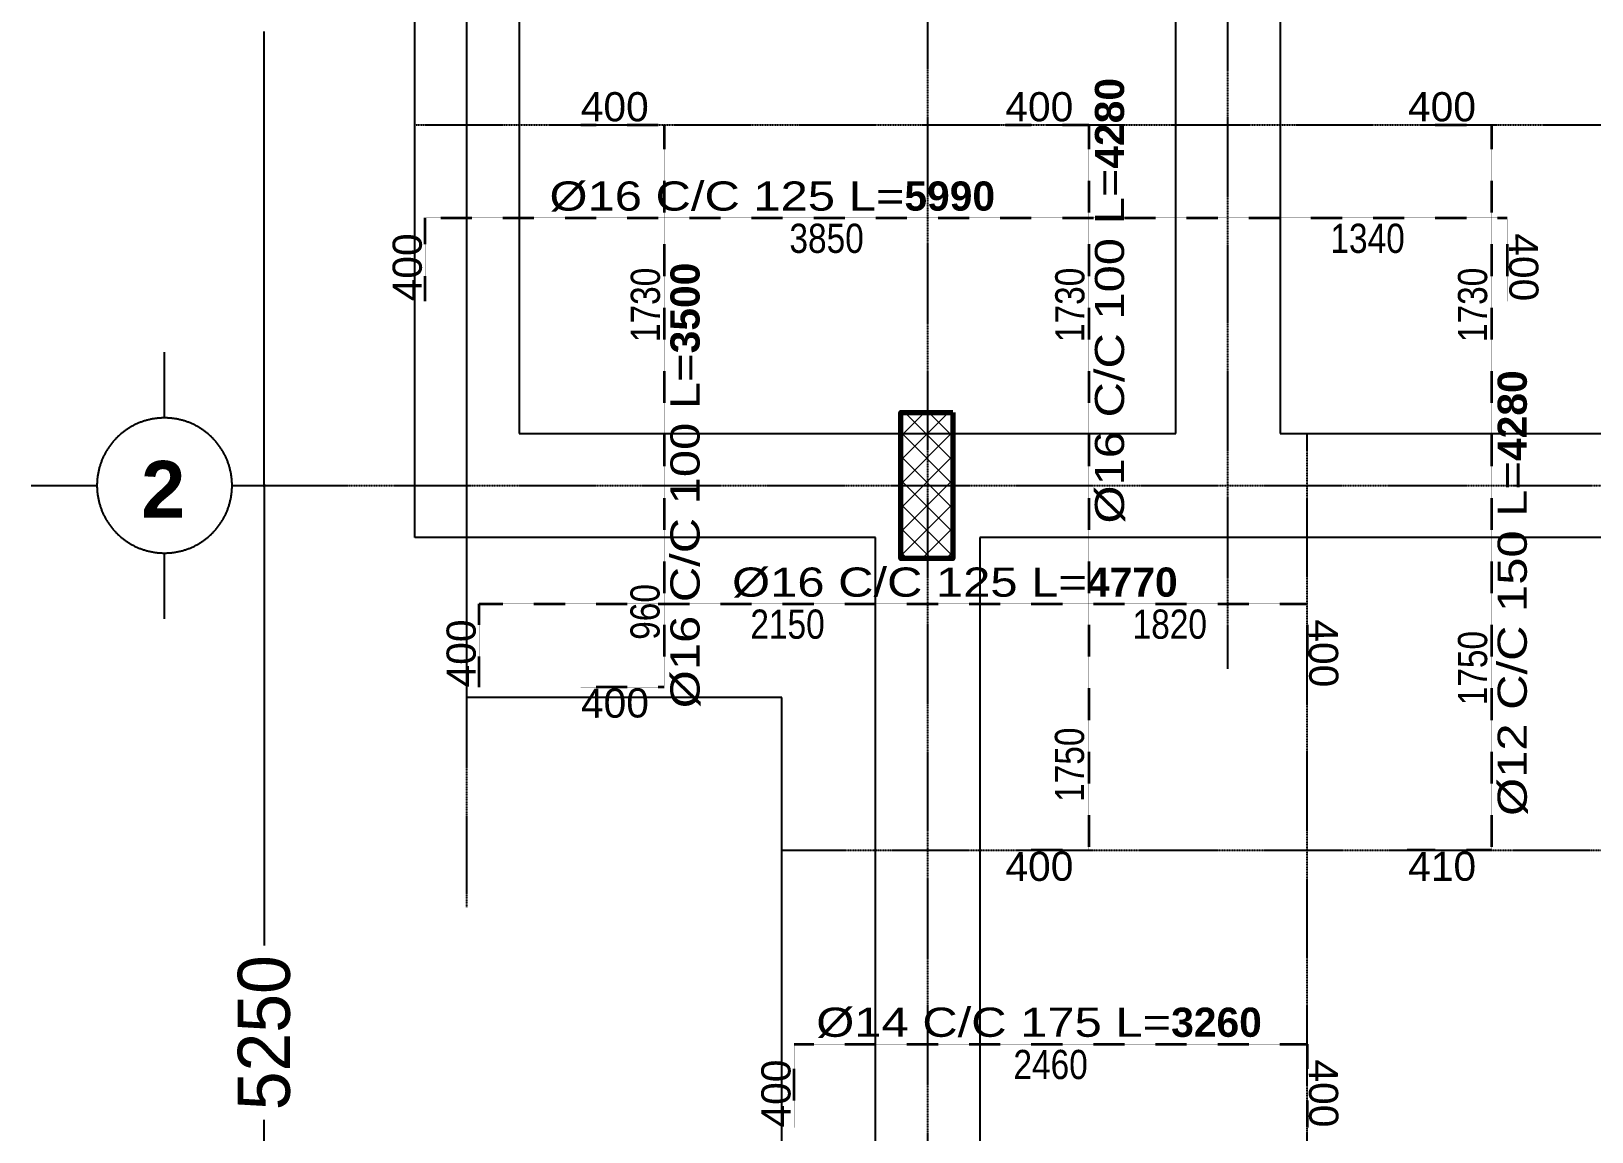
# Model space of a CAD drawing. Header units: millimetres. Extents: x 2103 to 24010, y 2231 to 32064.
# Drawn here: x 2103 to 9589, y 20150 to 25429 of the extents above; entities that cross this region are included whole.
import ezdxf
from ezdxf.enums import TextEntityAlignment as Align

# ---------------------------------------------------------------- set-up
doc = ezdxf.new("R2010")
doc.units = ezdxf.units.MM
for name, pattern in [('CENTER', [2, 1.25, -0.25, 0.25, -0.25]), ('CENTERX2', [4, 2.5, -0.5, 0.5, -0.5]), ('HIDDEN', [0.375, 0.25, -0.125])]:
    doc.linetypes.add(name, pattern=pattern)
for name, color, linetype, lineweight in [('A- Hatch', 8, 'Continuous', 0), ('A-Axis', 250, 'CENTER', 13), ('BAR N', 104, 'HIDDEN', 35), ('DIM2', 8, 'Continuous', 0), ('Structural - Bearing_Pen_No__1', 7, 'Continuous', 13)]:
    doc.layers.add(name, color=color, linetype=linetype, lineweight=lineweight)
for name, color, linetype in [('AXIS', 252, 'CENTER'), ('ConcreteEdges', 3, 'Continuous'), ('DIM', 1, 'Continuous'), ('GRIDLINES', 9, 'Continuous'), ('TEXT', 2, 'Continuous'), ('TREES', 3, 'Continuous')]:
    doc.layers.add(name, color=color, linetype=linetype)
doc.styles.add('GENERATED_STYLE_1', font='')
doc.styles.add('style5', font='')
doc.styles.add('yonas', font='')
doc.styles.get('GENERATED_STYLE_1').set_extended_font_data('Arial', bold=True)
doc.styles.get('style5').set_extended_font_data('Tempus Sans ITC')
doc.styles.get('yonas').set_extended_font_data('Tw Cen MT')
doc.dimstyles.new('detail 20', dxfattribs={"dimtxt": 200, "dimasz": 3, "dimexe": 7, "dimexo": 7, "dimgap": 5, "dimtad": 0, "dimtoh": 1, "dimdec": 0, "dimzin": 0, "dimdsep": 46, "dimtxsty": 'yonas', "dimblk": 'ARCHTICK', "dimcen": 0.03, "dimdle": 7, "dimclrd": 13, "dimclrt": 1, "dimadec": 0, "dimazin": 0, "dimtfac": 1, "dimtdec": 0, "dimtofl": 0, "dimtmove": 0, "dimatfit": 3, "dimldrblk": 'ARCHTICK', "dimfxl": 10, "dimfxlon": 1, "dimtolj": 1, "dimtzin": 0, "dimarcsym": 1})
doc.dimstyles.new('DIM 25. Beam', dxfattribs={"dimtxt": 140, "dimasz": 75, "dimexe": 75, "dimexo": 20, "dimgap": 20, "dimtad": 1, "dimdec": 0, "dimrnd": 10, "dimzin": 0, "dimdsep": 46, "dimtxsty": 'style5', "dimblk": 'OBLIQUE', "dimcen": 0, "dimdle": 75, "dimse1": 1, "dimse2": 1, "dimsd1": 1, "dimsd2": 1, "dimclrd": 1, "dimclre": 1, "dimclrt": 2, "dimadec": 0, "dimazin": 0, "dimtfac": 1, "dimtdec": 0, "dimtix": 1, "dimtmove": 2, "dimatfit": 2, "dimldrblk": 'OPEN', "dimfxl": 75, "dimtolj": 1, "dimtzin": 0, "dimarcsym": 0})

# ---------------------------------------------------------------- blocks, each defined once
blk = doc.blocks.new('A$C56383B53')
at = {"layer": 'AXIS', "linetype": 'CENTERX2', "ltscale": 300}
for p, q in [((9.94, 42.4), (9.94, 71.61)), ((-20.06, 12.4), (-49.26, 12.4)), ((69.15, 12.4), (39.94, 12.4)), ((9.94, -46.8), (9.94, -17.6))]:
    blk.add_line(p, q, dxfattribs=at)
blk.add_circle((9.94, 12.4), 30, dxfattribs=at)
at = {"layer": 'Structural - Bearing_Pen_No__1', "style": 'GENERATED_STYLE_1'}
blk.add_attdef('5', text='', height=25.2, dxfattribs=at).set_placement((0, -9.47), align=Align.BOTTOM_LEFT)
blk = doc.blocks.new('_ArchTick')
at = {"color": 0, "linetype": 'ByBlock', "const_width": 0.15}
blk.add_lwpolyline([(-0.5, -0.5), (0.5, 0.5)], dxfattribs=at)
blk = doc.blocks.new('*D496')
at = {"layer": 'Defpoints', "color": 0}
for p in [(3141.9, 28439.9), (3220.5, 23249.9), (3220.5, 23249.9)]:
    blk.add_point(p, dxfattribs=at)
at = {"layer": 'DIM2', "color": 7, "lineweight": -2, "ltscale": 10}
for p, q in [((3220.5, 28446.9), (3220.5, 26262.9)), ((3220.5, 23242.9), (3220.5, 25426.9))]:
    blk.add_line(p, q, dxfattribs=at)
at = {"layer": 'DIM2', "color": 0, "lineweight": -2, "ltscale": 10}
for p, q in [((3210.5, 28439.9), (3227.5, 28439.9)), ((3227.5, 23249.9), (3227.5, 23249.9))]:
    blk.add_line(p, q, dxfattribs=at)
at = {"layer": 'DIM2', "color": 7, "lineweight": -2, "xscale": 3, "yscale": 3, "zscale": 3}
for p, rotation in [((3220.5, 28439.9), 90), ((3220.5, 23249.9), 270)]:
    blk.add_blockref('_ArchTick', p, dxfattribs=dict(at, rotation=rotation))
at = {"layer": 'DIM2', "color": 7, "lineweight": 25, "insert": (3220.5, 25844.9), "char_height": 250, "attachment_point": 5, "rotation": 90, "style": 'yonas'}
blk.add_mtext('\\A1;5190', dxfattribs=at)
blk = doc.blocks.new('*D497')
at = {"layer": 'Defpoints', "color": 0}
for p in [(3220.5, 23249.9), (3220.5, 17999.9), (3220.5, 17999.9)]:
    blk.add_point(p, dxfattribs=at)
at = {"layer": 'DIM2', "color": 7, "lineweight": -2, "ltscale": 10}
for p, q in [((3220.5, 23256.9), (3220.5, 21042.9)), ((3220.5, 17992.9), (3220.5, 20206.9))]:
    blk.add_line(p, q, dxfattribs=at)
at = {"layer": 'DIM2', "color": 0, "lineweight": -2, "ltscale": 10}
for p, q in [((3227.5, 23249.9), (3227.5, 23249.9)), ((3227.5, 17999.9), (3227.5, 17999.9))]:
    blk.add_line(p, q, dxfattribs=at)
at = {"layer": 'DIM2', "color": 7, "lineweight": -2, "xscale": 3, "yscale": 3, "zscale": 3}
for p, rotation in [((3220.5, 23249.9), 90), ((3220.5, 17999.9), 270)]:
    blk.add_blockref('_ArchTick', p, dxfattribs=dict(at, rotation=rotation))
at = {"layer": 'DIM2', "color": 7, "lineweight": 25, "insert": (3220.5, 20624.9), "char_height": 250, "attachment_point": 5, "rotation": 90, "style": 'yonas'}
blk.add_mtext('\\A1;5250', dxfattribs=at)
blk = doc.blocks.new('*D522')
at = {"layer": 'Defpoints', "color": 0}
for p in [(5762, 20570.6), (8223.3, 20570.6), (5762, 20381.4)]:
    blk.add_point(p, dxfattribs=at)
at = {"layer": 'TEXT', "color": 2, "insert": (6992.7, 20471.4), "char_height": 140, "attachment_point": 5, "style": 'style5'}
blk.add_mtext('\\A1;{\\fTechnic|b0|i0|c2|p2;2460}', dxfattribs=at)
blk = doc.blocks.new('_Oblique')
at = {"color": 0, "linetype": 'ByBlock', "lineweight": -2}
blk.add_line((-0.5, -0.5), (0.5, 0.5), dxfattribs=at)
blk = doc.blocks.new('_OPEN')
at = {"color": 0, "linetype": 'ByBlock'}
for p, q in [((-1, 0.167), (0, 0)), ((0, 0), (-1, -0.167)), ((0, 0), (-1, 0))]:
    blk.add_line(p, q, dxfattribs=at)
blk = doc.blocks.new('*D523')
at = {"layer": 'Defpoints', "color": 0}
for p in [(5762, 20570.6), (5762, 20170.6), (5762, 20170.6)]:
    blk.add_point(p, dxfattribs=at)
at = {"layer": 'DIM', "color": 2, "insert": (5676.2, 20333), "char_height": 140, "attachment_point": 5, "rotation": 90, "style": 'style5'}
blk.add_mtext('\\A1;{\\fArial|b0|i0|c0|p34;400}', dxfattribs=at)
blk = doc.blocks.new('*D524')
at = {"layer": 'Defpoints', "color": 0}
for p in [(8223.3, 20570.6), (8227.3, 20169.3), (8382.6, 20170.6)]:
    blk.add_point(p, dxfattribs=at)
at = {"layer": 'DIM', "color": 2, "insert": (8301.1, 20333.7), "char_height": 140, "attachment_point": 5, "rotation": 270.45534, "style": 'style5'}
blk.add_mtext('\\A1;{\\fArial|b0|i0|c0|p34;400}', dxfattribs=at)
blk = doc.blocks.new('*D525')
at = {"layer": 'Defpoints', "color": 0}
for p in [(5362, 20570.6), (8623.3, 20584.2), (8623.3, 20584.2)]:
    blk.add_point(p, dxfattribs=at)
at = {"layer": 'TEXT', "color": 2, "insert": (6937.3, 20672.5), "char_height": 140, "attachment_point": 5, "style": 'style5'}
blk.add_mtext('\\A1;{\\fArial|b0|i0|c0|p34;\\W1.2;\\C1;%%C14 C/C 175 L=\\fArial|b1|i0|c0|p34;\\W1;3260}', dxfattribs=at)
blk = doc.blocks.new('*D609')
at = {"layer": 'Defpoints', "color": 0}
for p in [(9107.7, 24979.9), (9107.7, 24979.9), (9107.7, 23252.3)]:
    blk.add_point(p, dxfattribs=at)
at = {"layer": 'TEXT', "color": 2, "insert": (9017.7, 24116.1), "char_height": 140, "attachment_point": 5, "rotation": 90, "style": 'style5'}
blk.add_mtext('\\A1;{\\fTechnic|b0|i0|c2|p2;1730}', dxfattribs=at)
blk = doc.blocks.new('*D610')
at = {"layer": 'Defpoints', "color": 0}
for p in [(9107.7, 23247.4), (9107.7, 21499.9), (9107.7, 21499.9)]:
    blk.add_point(p, dxfattribs=at)
at = {"layer": 'TEXT', "color": 2, "insert": (9017.7, 22373.6), "char_height": 140, "attachment_point": 5, "rotation": 90, "style": 'style5'}
blk.add_mtext('\\A1;{\\fTechnic|b0|i0|c2|p2;1750}', dxfattribs=at)
blk = doc.blocks.new('*D611')
at = {"layer": 'Defpoints', "color": 0}
for p in [(8702.7, 24979.9), (8702.7, 24979.9), (9107.7, 24979.9)]:
    blk.add_point(p, dxfattribs=at)
at = {"layer": 'DIM', "color": 2, "insert": (8870.1, 25065.7), "char_height": 140, "attachment_point": 5, "style": 'style5'}
blk.add_mtext('\\A1;{\\fArial|b0|i0|c0|p34;400}', dxfattribs=at)
blk = doc.blocks.new('*D612')
at = {"layer": 'Defpoints', "color": 0}
for p in [(8701.5, 21495.9), (9107.7, 21499.9), (8702.7, 21340.6)]:
    blk.add_point(p, dxfattribs=at)
at = {"layer": 'DIM', "color": 2, "insert": (8870.8, 21422), "char_height": 140, "attachment_point": 5, "rotation": 0.45534, "style": 'style5'}
blk.add_mtext('\\A1;{\\fArial|b0|i0|c0|p34;410}', dxfattribs=at)
blk = doc.blocks.new('*D613')
at = {"layer": 'Defpoints', "color": 0}
for p in [(9107.7, 25379.9), (9107.7, 21099.9), (9107.7, 21099.9)]:
    blk.add_point(p, dxfattribs=at)
at = {"layer": 'TEXT', "color": 2, "insert": (9209.7, 22733.6), "char_height": 140, "attachment_point": 5, "rotation": 90, "style": 'style5'}
blk.add_mtext('\\A1;{\\fArial|b0|i0|c0|p34;\\W1.2;\\C1;%%C12 C/C 150 L=\\fArial|b1|i0|c0|p34;\\W1;4280}', dxfattribs=at)
blk = doc.blocks.new('*D614')
at = {"layer": 'Defpoints', "color": 0}
for p in [(7175.9, 24979.9), (7175.9, 24979.9), (7175.9, 23252.3)]:
    blk.add_point(p, dxfattribs=at)
at = {"layer": 'TEXT', "color": 2, "insert": (7085.9, 24116.1), "char_height": 140, "attachment_point": 5, "rotation": 90, "style": 'style5'}
blk.add_mtext('\\A1;{\\fTechnic|b0|i0|c2|p2;1730}', dxfattribs=at)
blk = doc.blocks.new('*D615')
at = {"layer": 'Defpoints', "color": 0}
for p in [(7175.9, 23247.4), (7175.9, 21499.9), (7175.9, 21499.9)]:
    blk.add_point(p, dxfattribs=at)
at = {"layer": 'TEXT', "color": 2, "insert": (7084.3, 21910.4), "char_height": 140, "attachment_point": 5, "rotation": 90, "style": 'style5'}
blk.add_mtext('\\A1;{\\fTechnic|b0|i0|c2|p2;1750}', dxfattribs=at)
blk = doc.blocks.new('*D616')
at = {"layer": 'Defpoints', "color": 0}
for p in [(6775.9, 24979.9), (6775.9, 24979.9), (7175.9, 24979.9)]:
    blk.add_point(p, dxfattribs=at)
at = {"layer": 'DIM', "color": 2, "insert": (6938.4, 25065.7), "char_height": 140, "attachment_point": 5, "style": 'style5'}
blk.add_mtext('\\A1;{\\fArial|b0|i0|c0|p34;400}', dxfattribs=at)
blk = doc.blocks.new('*D617')
at = {"layer": 'Defpoints', "color": 0}
for p in [(6774.7, 21495.9), (7175.9, 21499.9), (6776, 21340.6)]:
    blk.add_point(p, dxfattribs=at)
at = {"layer": 'DIM', "color": 2, "insert": (6939, 21422), "char_height": 140, "attachment_point": 5, "rotation": 0.45534, "style": 'style5'}
blk.add_mtext('\\A1;{\\fArial|b0|i0|c0|p34;400}', dxfattribs=at)
blk = doc.blocks.new('*D618')
at = {"layer": 'Defpoints', "color": 0}
for p in [(7175.9, 25379.9), (7175.9, 21099.9), (7175.9, 21099.9)]:
    blk.add_point(p, dxfattribs=at)
at = {"layer": 'TEXT', "color": 2, "insert": (7277.9, 24136.1), "char_height": 140, "attachment_point": 5, "rotation": 90, "style": 'style5'}
blk.add_mtext('\\A1;{\\fArial|b0|i0|c0|p34;\\W1.2;\\C1;%%C16 C/C 100 L=\\fArial|b1|i0|c0|p34;\\W1;4280}', dxfattribs=at)
blk = doc.blocks.new('*D821')
at = {"layer": 'Defpoints', "color": 0}
for p in [(6403.3, 22681.7), (8223.3, 22681.7), (6403.3, 22492.5)]:
    blk.add_point(p, dxfattribs=at)
at = {"layer": 'TEXT', "color": 2, "insert": (7564.4, 22583.7), "char_height": 140, "attachment_point": 5, "style": 'style5'}
blk.add_mtext('\\A1;{\\fTechnic|b0|i0|c2|p2;1820}', dxfattribs=at)
blk = doc.blocks.new('*D822')
at = {"layer": 'Defpoints', "color": 0}
for p in [(4252, 22681.7), (4252, 22281.7), (4252, 22281.7)]:
    blk.add_point(p, dxfattribs=at)
at = {"layer": 'DIM', "color": 2, "insert": (4166.1, 22444.1), "char_height": 140, "attachment_point": 5, "rotation": 90, "style": 'style5'}
blk.add_mtext('\\A1;{\\fArial|b0|i0|c0|p34;400}', dxfattribs=at)
blk = doc.blocks.new('*D823')
at = {"layer": 'Defpoints', "color": 0}
for p in [(8223.3, 22681.7), (8227.3, 22280.5), (8382.6, 22281.7)]:
    blk.add_point(p, dxfattribs=at)
at = {"layer": 'DIM', "color": 2, "insert": (8301.1, 22444.8), "char_height": 140, "attachment_point": 5, "rotation": 270.45534, "style": 'style5'}
blk.add_mtext('\\A1;{\\fArial|b0|i0|c0|p34;400}', dxfattribs=at)
blk = doc.blocks.new('*D824')
at = {"layer": 'Defpoints', "color": 0}
for p in [(8623.3, 22695.4), (8623.3, 22695.4), (3852, 22681.7)]:
    blk.add_point(p, dxfattribs=at)
at = {"layer": 'TEXT', "color": 2, "insert": (6533.5, 22783.7), "char_height": 140, "attachment_point": 5, "style": 'style5'}
blk.add_mtext('\\A1;{\\fArial|b0|i0|c0|p34;\\W1.2;\\C1;%%C16 C/C 125 L=\\fArial|b1|i0|c0|p34;\\W1;4770}', dxfattribs=at)
blk = doc.blocks.new('*D838')
at = {"layer": 'Defpoints', "color": 0}
for p in [(3993.3, 24533.7), (7843.3, 24533.7), (3993.3, 24344.5)]:
    blk.add_point(p, dxfattribs=at)
at = {"layer": 'TEXT', "color": 2, "insert": (5918.3, 24434.5), "char_height": 140, "attachment_point": 5, "style": 'style5'}
blk.add_mtext('\\A1;{\\fTechnic|b0|i0|c2|p2;3850}', dxfattribs=at)
blk = doc.blocks.new('*D839')
at = {"layer": 'Defpoints', "color": 0}
for p in [(7843.3, 24533.7), (9183.3, 24533.7), (9183.3, 24344.5)]:
    blk.add_point(p, dxfattribs=at)
at = {"layer": 'TEXT', "color": 2, "insert": (8513.3, 24434.5), "char_height": 140, "attachment_point": 5, "style": 'style5'}
blk.add_mtext('\\A1;{\\fTechnic|b0|i0|c2|p2;1340}', dxfattribs=at)
blk = doc.blocks.new('*D840')
at = {"layer": 'Defpoints', "color": 0}
for p in [(3993.3, 24533.7), (3993.3, 24133.7), (3993.3, 24133.7)]:
    blk.add_point(p, dxfattribs=at)
at = {"layer": 'DIM', "color": 2, "insert": (3907.5, 24296.1), "char_height": 140, "attachment_point": 5, "rotation": 90, "style": 'style5'}
blk.add_mtext('\\A1;{\\fArial|b0|i0|c0|p34;400}', dxfattribs=at)
blk = doc.blocks.new('*D841')
at = {"layer": 'Defpoints', "color": 0}
for p in [(9183.3, 24533.7), (9187.3, 24132.4), (9342.6, 24133.7)]:
    blk.add_point(p, dxfattribs=at)
at = {"layer": 'DIM', "color": 2, "insert": (9261.1, 24296.8), "char_height": 140, "attachment_point": 5, "rotation": 270.45534, "style": 'style5'}
blk.add_mtext('\\A1;{\\fArial|b0|i0|c0|p34;400}', dxfattribs=at)
blk = doc.blocks.new('*D842')
at = {"layer": 'Defpoints', "color": 0}
for p in [(3593.3, 24533.7), (9583.3, 24547.3), (9583.3, 24547.3)]:
    blk.add_point(p, dxfattribs=at)
at = {"layer": 'TEXT', "color": 2, "insert": (5657.7, 24635.6), "char_height": 140, "attachment_point": 5, "style": 'style5'}
blk.add_mtext('\\A1;{\\fArial|b0|i0|c0|p34;\\W1.2;\\C1;%%C16 C/C 125 L=\\fArial|b1|i0|c0|p34;\\W1;5990}', dxfattribs=at)
blk = doc.blocks.new('*D892')
at = {"layer": 'Defpoints', "color": 0}
for p in [(5139.7, 24979.9), (5139.7, 24979.9), (5139.7, 23252.3)]:
    blk.add_point(p, dxfattribs=at)
at = {"layer": 'TEXT', "color": 2, "insert": (5049.7, 24116.1), "char_height": 140, "attachment_point": 5, "rotation": 90, "style": 'style5'}
blk.add_mtext('\\A1;{\\fTechnic|b0|i0|c2|p2;1730}', dxfattribs=at)
blk = doc.blocks.new('*D893')
at = {"layer": 'Defpoints', "color": 0}
for p in [(5139.7, 23247.4), (5139.7, 22282.8), (5139.7, 22282.8)]:
    blk.add_point(p, dxfattribs=at)
at = {"layer": 'TEXT', "color": 2, "insert": (5048.1, 22643.3), "char_height": 140, "attachment_point": 5, "rotation": 90, "style": 'style5'}
blk.add_mtext('\\A1;{\\fTechnic|b0|i0|c2|p2;960}', dxfattribs=at)
blk = doc.blocks.new('*D894')
at = {"layer": 'Defpoints', "color": 0}
for p in [(4739.7, 24979.9), (4739.7, 24979.9), (5139.7, 24979.9)]:
    blk.add_point(p, dxfattribs=at)
at = {"layer": 'DIM', "color": 2, "insert": (4902.1, 25065.7), "char_height": 140, "attachment_point": 5, "style": 'style5'}
blk.add_mtext('\\A1;{\\fArial|b0|i0|c0|p34;400}', dxfattribs=at)
blk = doc.blocks.new('*D895')
at = {"layer": 'Defpoints', "color": 0}
for p in [(4738.5, 22278.8), (5139.7, 22282.8), (4739.7, 22123.5)]:
    blk.add_point(p, dxfattribs=at)
at = {"layer": 'DIM', "color": 2, "insert": (4902.8, 22205), "char_height": 140, "attachment_point": 5, "rotation": 0.45534, "style": 'style5'}
blk.add_mtext('\\A1;{\\fArial|b0|i0|c0|p34;400}', dxfattribs=at)
blk = doc.blocks.new('*D896')
at = {"layer": 'Defpoints', "color": 0}
for p in [(5139.7, 25379.9), (5139.7, 21882.8), (5139.7, 21882.8)]:
    blk.add_point(p, dxfattribs=at)
at = {"layer": 'TEXT', "color": 2, "insert": (5241.7, 23250), "char_height": 140, "attachment_point": 5, "rotation": 90, "style": 'style5'}
blk.add_mtext('\\A1;{\\fArial|b0|i0|c0|p34;\\W1.2;\\C1;%%C16 C/C 100 L=\\fArial|b1|i0|c0|p34;\\W1;3500}', dxfattribs=at)
blk = doc.blocks.new('*D950')
at = {"layer": 'Defpoints', "color": 0}
for p in [(4252, 22681.7), (6403.3, 22681.7), (4252, 22492.5)]:
    blk.add_point(p, dxfattribs=at)
at = {"layer": 'TEXT', "color": 2, "insert": (5730.8, 22583.7), "char_height": 140, "attachment_point": 5, "style": 'style5'}
blk.add_mtext('\\A1;{\\fTechnic|b0|i0|c2|p2;2150}', dxfattribs=at)

msp = doc.modelspace()

# ---------------------------------------------------------------- hatches: boundary and pattern name
at = {"layer": 'A- Hatch'}
h = msp.add_hatch(dxfattribs=at)
h.set_pattern_fill('ANSI37', color=256, scale=650, angle=270, style=0)
h.set_pattern_definition([(315, (511060.03, 629503.83), (57.452426, 57.452426), []), (45, (511060.03, 629503.83), (-57.452426, 57.452426), [])])
h.paths.add_polyline_path([(6523.8, 23599.9), (6523.8, 22899.9), (6273.8, 22899.9), (6273.8, 23599.9)])

# ---------------------------------------------------------------- linework, layer by layer
at = {"layer": 'BAR N', "color": 43, "ltscale": 0.3}
for points in [[(4739.7, 24979.9), (5139.7, 24979.9), (5139.7, 22282.8), (4739.7, 22282.8)], [(6775.9, 24979.9), (7175.9, 24979.9), (7175.9, 21499.9), (6775.9, 21499.9)], [(8702.7, 24979.9), (9107.7, 24979.9), (9107.7, 21499.9), (8702.7, 21499.9)], [(3993.3, 24133.7), (3993.3, 24533.7), (9183.3, 24533.7), (9183.3, 24133.7)], [(4252, 22281.7), (4252, 22681.7), (8223.3, 22681.7), (8223.3, 22281.7)], [(5762, 20170.6), (5762, 20570.6), (8223.3, 20570.6), (8223.3, 20170.6)]]:
    msp.add_lwpolyline(points, dxfattribs=at)
at = {"layer": 'ConcreteEdges', "color": 3, "linetype": 'Continuous'}
for p, q in [((3943.3, 22999.9), (3943.3, 30039.9)), ((4193.3, 22232.8), (4193.3, 30039.9)), ((3943.3, 23499.9), (3943.3, 28189.9)), ((4443.3, 28189.9), (4443.3, 23499.9)), ((7593.3, 23499.9), (7593.3, 28189.9)), ((8093.3, 28189.9), (8093.3, 23499.9)), ((4443.3, 23499.9), (6153.3, 23499.9)), ((4617.1, 23499.9), (5557.1, 23499.9)), ((6153.3, 23499.9), (6403.3, 23499.9)), ((6153.3, 23499.9), (6403.3, 23499.9)), ((6403.3, 23499.9), (6653.3, 23499.9)), ((6403.3, 23499.9), (6653.3, 23499.9)), ((6653.3, 23499.9), (7593.3, 23499.9)), ((8093.3, 23499.9), (11598.3, 23499.9)), ((6153.3, 22999.9), (3943.3, 22999.9)), ((6153.3, 15599.9), (6153.3, 22999.9)), ((11598.3, 22999.9), (6653.3, 22999.9)), ((6653.3, 22999.9), (6653.3, 18249.9)), ((5703.4, 22232.8), (4193.3, 22232.8)), ((5703.4, 17999.9), (5703.4, 22232.8))]:
    msp.add_line(p, q, dxfattribs=at)
at = {"layer": 'GRIDLINES', "color": 9, "linetype": 'CENTER'}
for p, q in [((4193.3, 21227.7), (4193.3, 30785.2)), ((6403.3, 3603.1), (6403.3, 30785.2)), ((7843.3, 22370.7), (7843.3, 30785.2)), ((3381.8, 23249.9), (24004.2, 23249.9))]:
    msp.add_line(p, q, dxfattribs=at)
at = {"layer": 'GRIDLINES', "color": 152, "linetype": 'CENTER', "true_color": 0x2776bb}
for p, q in [((3943.3, 24979.9), (23448.3, 24979.9)), ((8223.3, 4349.9), (8223.3, 23499.9)), ((5703.4, 21499.9), (23448.3, 21499.9))]:
    msp.add_line(p, q, dxfattribs=at)
at = {"layer": 'TREES', "color": 3, "lineweight": 70}
msp.add_lwpolyline([(6523.8, 23599.9), (6523.8, 22899.9), (6273.8, 22899.9), (6273.8, 23599.9)], close=True, dxfattribs=at)

# ---------------------------------------------------------------- block references
at = {"layer": 'A-Axis'}
ref = msp.add_blockref('A$C56383B53', (2849.7, 23115.9), dxfattribs=dict(at, xscale=-10.7999999995809, yscale=10.80000000016298, zscale=10.8))
ref.add_attrib('5', '2', dxfattribs={"layer": 'Structural - Bearing_Pen_No__1', "height": 272.2, "style": 'GENERATED_STYLE_1'}).set_placement((2630.4, 23013.7), align=Align.BOTTOM_LEFT)

# ---------------------------------------------------------------- dimensions: what is measured, and where the dimension line sits
at = {"layer": 'DIM', "linetype": 'CENTER', "ltscale": 2}
for base, p1, p2, picture, middle in [((4739.7, 24979.9), (5139.7, 24979.9), (4739.7, 24979.9), '*D894', (4902.1, 25065.7)), ((6775.9, 24979.9), (7175.9, 24979.9), (6775.9, 24979.9), '*D616', (6938.4, 25065.7)), ((8702.7, 24979.9), (9107.7, 24979.9), (8702.7, 24979.9), '*D611', (8870.1, 25065.7))]:
    dim = msp.add_linear_dim(base=base, p1=p1, p2=p2, text='{\\fArial|b0|i0|c0|p34;<>}', dimstyle='DIM 25. Beam', dxfattribs=at)
    dim.commit()
    dim.dimension.update_dxf_attribs({"geometry": picture, "text_midpoint": middle, "dimtype": 160})
for base, p1, p2, angle, picture, middle in [((3993.3, 24133.7), (3993.3, 24533.7), (3993.3, 24133.7), 90, '*D840', (3907.5, 24296.1)), ((9187.3, 24132.4), (9183.3, 24533.7), (9342.6, 24133.7), 90.45534, '*D841', (9261.1, 24296.8)), ((4252, 22281.7), (4252, 22681.7), (4252, 22281.7), 90, '*D822', (4166.1, 22444.1)), ((8227.3, 22280.5), (8223.3, 22681.7), (8382.6, 22281.7), 90.45534, '*D823', (8301.1, 22444.8)), ((4738.5, 22278.8), (5139.7, 22282.8), (4739.7, 22123.5), 0.45534, '*D895', (4902.8, 22205)), ((6774.7, 21495.9), (7175.9, 21499.9), (6776, 21340.6), 0.45534, '*D617', (6939, 21422)), ((8701.5, 21495.9), (9107.7, 21499.9), (8702.7, 21340.6), 0.45534, '*D612', (8870.8, 21422)), ((5762, 20170.6), (5762, 20570.6), (5762, 20170.6), 90, '*D523', (5676.2, 20333)), ((8227.3, 20169.3), (8223.3, 20570.6), (8382.6, 20170.6), 90.45534, '*D524', (8301.1, 20333.7))]:
    dim = msp.add_linear_dim(base=base, p1=p1, p2=p2, angle=angle, text='{\\fArial|b0|i0|c0|p34;<>}', dimstyle='DIM 25. Beam', dxfattribs=at)
    dim.commit()
    dim.dimension.update_dxf_attribs({"geometry": picture, "text_midpoint": middle, "dimtype": 160})
at = {"layer": 'DIM2', "color": 7, "lineweight": 25, "ltscale": 10}
for base, p1, p2, picture, middle in [((3220.5, 23249.9), (3141.9, 28439.9), (3220.5, 23249.9), '*D496', (3220.5, 25844.9)), ((3220.5, 17999.9), (3220.5, 23249.9), (3220.5, 17999.9), '*D497', (3220.5, 20624.9))]:
    dim = msp.add_linear_dim(base=base, p1=p1, p2=p2, angle=90, dimstyle='detail 20', override={"dimtxt": 250, "dimclrd": 7, "dimclrt": 7, "dimtmove": 1}, dxfattribs=at)
    dim.commit()
    dim.dimension.update_dxf_attribs({"geometry": picture, "text_midpoint": middle})
at = {"layer": 'TEXT'}
for base, p1, p2, angle, text, picture, middle in [((5139.7, 21882.8), (5139.7, 25379.9), (5139.7, 21882.8), 270, '{\\fArial|b0|i0|c0|p34;\\W1.2;\\C1;%%C16 C/C 100 L=\\fArial|b1|i0|c0|p34;\\W1;<>}', '*D896', (5241.7, 23250)), ((7175.9, 21099.9), (7175.9, 25379.9), (7175.9, 21099.9), 270, '{\\fArial|b0|i0|c0|p34;\\W1.2;\\C1;%%C16 C/C 100 L=\\fArial|b1|i0|c0|p34;\\W1;<>}', '*D618', (7277.9, 24136.1)), ((9107.7, 21099.9), (9107.7, 25379.9), (9107.7, 21099.9), 270, '{\\fArial|b0|i0|c0|p34;\\W1.2;\\C1;%%C12 C/C 150 L=\\fArial|b1|i0|c0|p34;\\W1;<>}', '*D613', (9209.7, 22733.6)), ((5139.7, 22282.8), (5139.7, 23247.4), (5139.7, 22282.8), 90, '{\\fTechnic|b0|i0|c2|p2;<>}', '*D893', (5048.1, 22643.3)), ((7175.9356, 21499.8701), (7175.9356, 23247.3986), (7175.9356, 21499.8701), 90, '{\\fTechnic|b0|i0|c2|p2;<>}', '*D615', (7084.2982, 21910.3552))]:
    dim = msp.add_linear_dim(base=base, p1=p1, p2=p2, angle=angle, text=text, dimstyle='DIM 25. Beam', dxfattribs=at)
    dim.commit()
    dim.dimension.update_dxf_attribs({"geometry": picture, "text_midpoint": middle, "dimtype": 160})
for base, p1, p2, text, picture, middle in [((9583.3, 24547.3), (3593.3, 24533.7), (9583.3, 24547.3), '{\\fArial|b0|i0|c0|p34;\\W1.2;\\C1;%%C16 C/C 125 L=\\fArial|b1|i0|c0|p34;\\W1;<>}', '*D842', (5657.7, 24635.6)), ((8623.3, 22695.4), (3852, 22681.7), (8623.3, 22695.4), '{\\fArial|b0|i0|c0|p34;\\W1.2;\\C1;%%C16 C/C 125 L=\\fArial|b1|i0|c0|p34;\\W1;<>}', '*D824', (6533.5, 22783.7)), ((4252, 22492.5), (6403.3, 22681.7), (4252, 22681.7), '{\\fTechnic|b0|i0|c2|p2;<>}', '*D950', (5730.8, 22583.7)), ((6403.3, 22492.5), (8223.3, 22681.7), (6403.3, 22681.7), '{\\fTechnic|b0|i0|c2|p2;<>}', '*D821', (7564.4, 22583.7)), ((8623.3, 20584.2), (5362, 20570.6), (8623.3, 20584.2), '{\\fArial|b0|i0|c0|p34;\\W1.2;\\C1;%%C14 C/C 175 L=\\fArial|b1|i0|c0|p34;\\W1;<>}', '*D525', (6937.3, 20672.5))]:
    dim = msp.add_linear_dim(base=base, p1=p1, p2=p2, text=text, dimstyle='DIM 25. Beam', dxfattribs=at)
    dim.commit()
    dim.dimension.update_dxf_attribs({"geometry": picture, "text_midpoint": middle, "dimtype": 160})
for base, p1, p2, angle, picture, middle in [((5139.7, 24979.9), (5139.7, 23252.3), (5139.7, 24979.9), 270, '*D892', (5049.7, 24116.1)), ((7175.9, 24979.9), (7175.9, 23252.3), (7175.9, 24979.9), 270, '*D614', (7085.9, 24116.1)), ((9107.7, 24979.9), (9107.7, 23252.3), (9107.7, 24979.9), 270, '*D609', (9017.7, 24116.1)), ((9107.6905, 21499.8701), (9107.6904, 23247.3986), (9107.6905, 21499.8701), 90, '*D610', (9017.6905, 22373.6344))]:
    dim = msp.add_linear_dim(base=base, p1=p1, p2=p2, angle=angle, text='{\\fTechnic|b0|i0|c2|p2;<>}', dimstyle='DIM 25. Beam', dxfattribs=at)
    dim.commit()
    dim.dimension.update_dxf_attribs({"geometry": picture, "text_midpoint": middle})
for base, p1, p2, picture, middle in [((3993.3, 24344.5), (7843.3, 24533.7), (3993.3, 24533.7), '*D838', (5918.3, 24434.5)), ((5762, 20381.4), (8223.3, 20570.6), (5762, 20570.6), '*D522', (6992.7, 20471.4))]:
    dim = msp.add_linear_dim(base=base, p1=p1, p2=p2, text='{\\fTechnic|b0|i0|c2|p2;<>}', dimstyle='DIM 25. Beam', override={"dimtxsty": 'style5', "dimldrblk": 'OPEN'}, dxfattribs=at)
    dim.commit()
    dim.dimension.update_dxf_attribs({"geometry": picture, "text_midpoint": middle})
dim = msp.add_linear_dim(base=(9183.3, 24344.5), p1=(7843.3, 24533.7), p2=(9183.3, 24533.7), angle=180, text='{\\fTechnic|b0|i0|c2|p2;<>}', dimstyle='DIM 25. Beam', override={"dimtxsty": 'style5', "dimldrblk": 'OPEN'}, dxfattribs=at)
dim.commit()
dim.dimension.update_dxf_attribs({"geometry": '*D839', "text_midpoint": (8513.3, 24434.5)})

doc.saveas('drawing.dxf')
